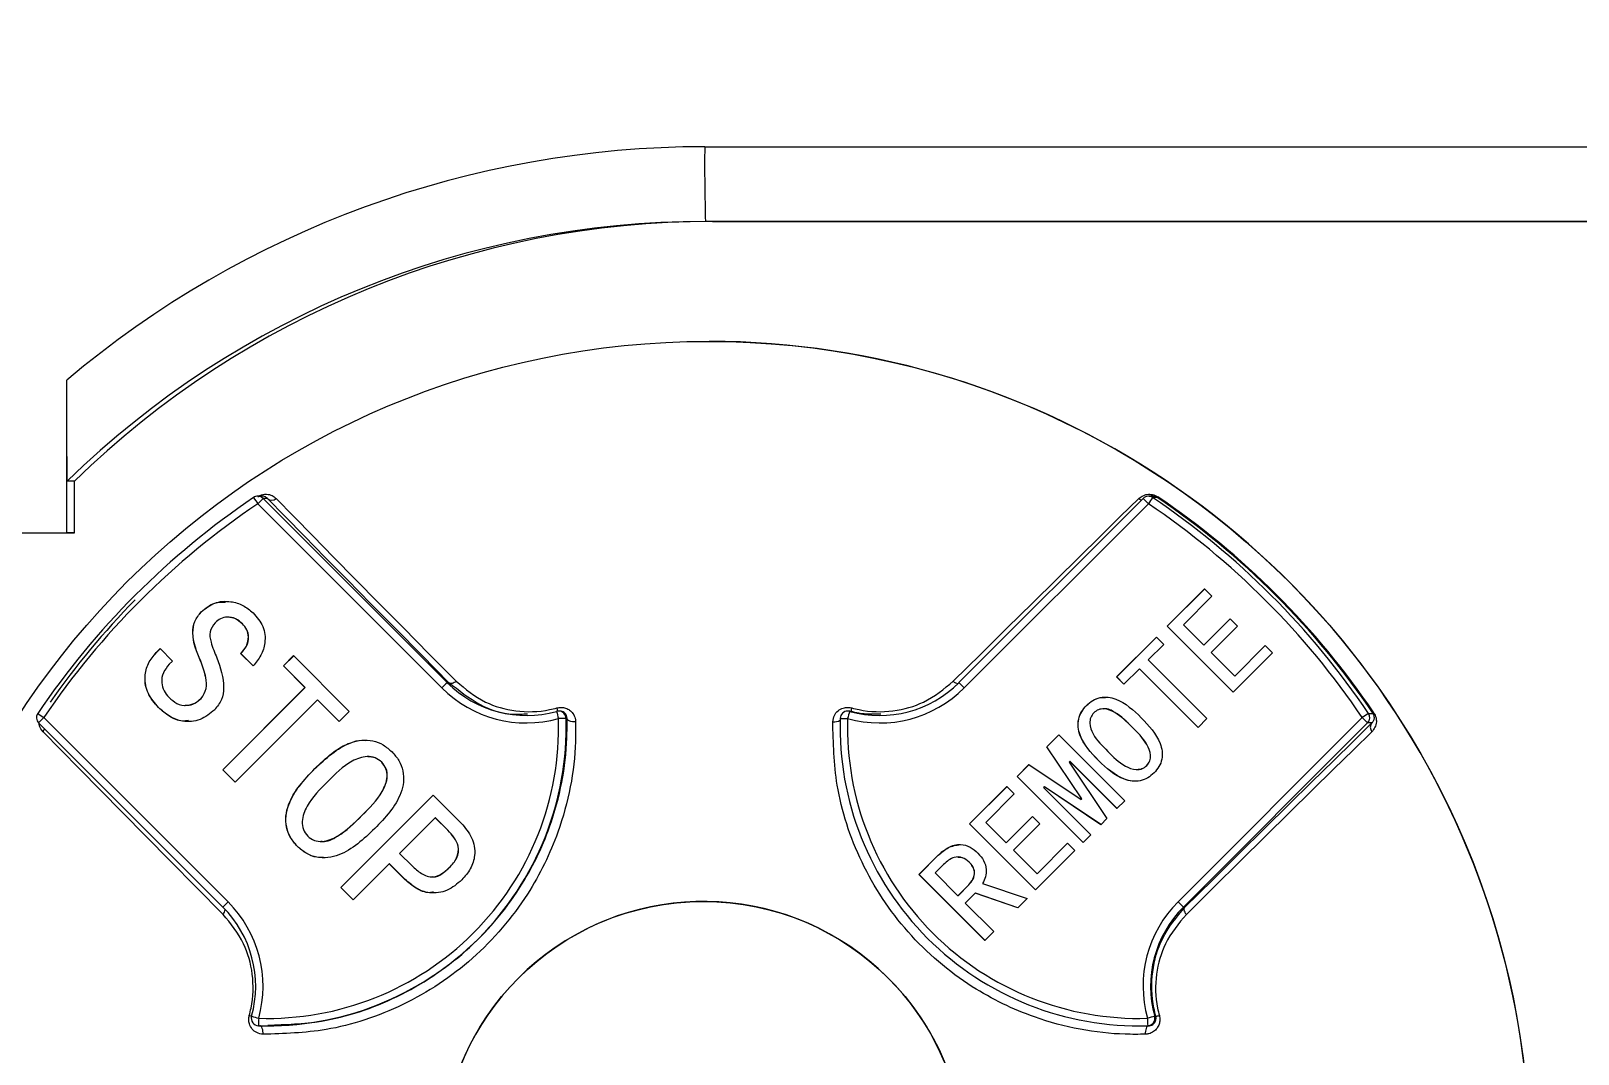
# Model space of a CAD drawing. Header units: millimetres. Extents: x 2312 to 3992, y 755 to 1943.
# Drawn here: x 2896.94 to 2934.22, y 1640.36 to 1665.02 of the extents above; entities that cross this region are included whole.
import ezdxf

# ---------------------------------------------------------------- set-up
doc = ezdxf.new("R2010")
doc.units = ezdxf.units.MM

msp = doc.modelspace()

# ---------------------------------------------------------------- linework, layer by layer
at = {"color": 7, "linetype": 'Continuous', "lineweight": 25}
for p, q in [((2913.174, 1662.23), (2958.794, 1662.23)), ((2958.631, 1660.43), (2913.192, 1660.43)), ((2913.362, 1660.43), (2913.192, 1660.43)), ((2913.362, 1660.43), (2963.376, 1660.43)), ((2913.291, 1657.541), (2913.286, 1657.541)), ((2897.801, 1652.927), (2897.801, 1656.604)), ((2897.989, 1654.174), (2897.819, 1654.174)), ((2897.989, 1652.926), (2897.989, 1654.174)), ((2902.515, 1653.806), (2902.406, 1653.807)), ((2902.533, 1653.754), (2906.972, 1649.315)), ((2902.638, 1653.754), (2902.533, 1653.754)), ((2919.3, 1649.315), (2923.739, 1653.754)), ((2923.975, 1653.806), (2923.866, 1653.807)), ((2924.077, 1653.776), (2923.967, 1653.776)), ((2906.843, 1649.187), (2902.404, 1653.627)), ((2923.864, 1653.627), (2919.425, 1649.187)), ((2894.291, 1652.927), (2897.801, 1652.927)), ((2896.806, 1652.926), (2897.989, 1652.926)), ((2897.989, 1652.926), (2897.801, 1652.927)), ((2924.318, 1650.673), (2925.22, 1651.576)), ((2924.32, 1650.673), (2925.222, 1651.574)), ((2925.22, 1651.576), (2925.397, 1651.399)), ((2925.397, 1651.399), (2924.709, 1650.71)), ((2901.044, 1651.02), (2901.042, 1651.02)), ((2901.686, 1650.896), (2901.683, 1650.896)), ((2902.034, 1650.733), (2902.031, 1650.733)), ((2925.202, 1650.217), (2925.834, 1650.85)), ((2925.204, 1650.217), (2925.836, 1650.849)), ((2925.834, 1650.85), (2926.011, 1650.673)), ((2923.099, 1649.454), (2924.057, 1650.413)), ((2923.102, 1649.454), (2924.059, 1650.411)), ((2924.057, 1650.413), (2924.234, 1650.236)), ((2925.909, 1649.082), (2924.318, 1650.673)), ((2924.32, 1650.673), (2924.318, 1650.673)), ((2925.91, 1649.083), (2924.32, 1650.673)), ((2924.709, 1650.71), (2925.202, 1650.217)), ((2926.011, 1650.673), (2925.378, 1650.04)), ((2899.96, 1650.043), (2900.052, 1650.134)), ((2899.963, 1650.043), (2899.96, 1650.043)), ((2899.963, 1650.043), (2900.053, 1650.133)), ((2900.052, 1650.134), (2900.351, 1649.834)), ((2902.292, 1649.717), (2901.992, 1650.017)), ((2901.995, 1650.017), (2901.992, 1650.017)), ((2902.295, 1649.717), (2901.995, 1650.017)), ((2924.234, 1650.236), (2923.862, 1649.864)), ((2925.204, 1650.217), (2925.202, 1650.217)), ((2925.378, 1650.04), (2925.946, 1649.473)), ((2926.858, 1650.031), (2925.909, 1649.082)), ((2925.946, 1649.473), (2926.681, 1650.208)), ((2925.949, 1649.473), (2926.682, 1650.207)), ((2926.681, 1650.208), (2926.858, 1650.031)), ((2900.351, 1649.834), (2900.273, 1649.756)), ((2901.031, 1649.834), (2901.028, 1649.834)), ((2903.021, 1649.717), (2903.269, 1649.965)), ((2903.542, 1649.196), (2903.021, 1649.717)), ((2903.024, 1649.717), (2903.021, 1649.717)), ((2903.024, 1649.717), (2903.27, 1649.963)), ((2903.545, 1649.196), (2903.024, 1649.717)), ((2903.269, 1649.965), (2904.61, 1648.623)), ((2923.648, 1649.65), (2923.276, 1649.277)), ((2925.062, 1648.235), (2923.648, 1649.65)), ((2923.651, 1649.65), (2923.648, 1649.65)), ((2925.063, 1648.237), (2923.651, 1649.65)), ((2923.862, 1649.864), (2925.276, 1648.449)), ((2907.01, 1649.314), (2906.972, 1649.315)), ((2923.276, 1649.277), (2923.099, 1649.454)), ((2923.102, 1649.454), (2923.099, 1649.454)), ((2923.277, 1649.279), (2923.102, 1649.454)), ((2925.949, 1649.473), (2925.946, 1649.473)), ((2901.044, 1648.936), (2901.042, 1648.936)), ((2901.563, 1647.216), (2903.542, 1649.196)), ((2901.565, 1647.216), (2903.545, 1649.196)), ((2903.842, 1648.897), (2901.862, 1646.917)), ((2903.545, 1649.196), (2903.542, 1649.196)), ((2904.363, 1648.376), (2903.842, 1648.897)), ((2903.845, 1648.897), (2903.842, 1648.897)), ((2904.364, 1648.377), (2903.845, 1648.897)), ((2900.015, 1648.714), (2900.013, 1648.714)), ((2900.648, 1648.765), (2900.652, 1648.765)), ((2904.61, 1648.623), (2904.363, 1648.376)), ((2909.68, 1648.629), (2909.653, 1648.629)), ((2916.647, 1648.629), (2916.62, 1648.629)), ((2916.695, 1648.622), (2916.668, 1648.622)), ((2922.376, 1648.766), (2922.373, 1648.766)), ((2922.786, 1648.682), (2922.783, 1648.682)), ((2929.17, 1648.573), (2929.279, 1648.572)), ((2901.563, 1643.905), (2897.124, 1648.344)), ((2897.25, 1648.472), (2901.689, 1644.032)), ((2909.857, 1648.454), (2909.832, 1648.454)), ((2923.474, 1648.245), (2923.471, 1648.245)), ((2924.58, 1644.032), (2929.019, 1648.472)), ((2929.148, 1648.344), (2924.709, 1643.905)), ((2925.276, 1648.449), (2925.062, 1648.235)), ((2929.252, 1648.344), (2929.148, 1648.344)), ((2921.415, 1647.77), (2921.703, 1648.059)), ((2922.262, 1646.514), (2921.415, 1647.77)), ((2921.418, 1647.77), (2921.415, 1647.77)), ((2921.418, 1647.77), (2921.705, 1648.057)), ((2922.264, 1646.514), (2921.418, 1647.77)), ((2921.703, 1648.059), (2923.294, 1646.468)), ((2905.059, 1647.532), (2905.055, 1647.532)), ((2905.395, 1647.399), (2905.392, 1647.399)), ((2921.973, 1647.417), (2921.955, 1647.398)), ((2921.955, 1647.398), (2922.866, 1646.04)), ((2923.108, 1646.282), (2921.973, 1647.417)), ((2921.976, 1647.417), (2921.973, 1647.417)), ((2923.11, 1646.283), (2921.976, 1647.417)), ((2922.664, 1647.435), (2922.662, 1647.435)), ((2901.862, 1646.917), (2901.563, 1647.216)), ((2901.565, 1647.216), (2901.563, 1647.216)), ((2901.863, 1646.918), (2901.565, 1647.216)), ((2903.779, 1647.242), (2903.777, 1647.242)), ((2920.699, 1647.054), (2920.987, 1647.342)), ((2922.29, 1645.463), (2920.699, 1647.054)), ((2920.701, 1647.054), (2920.699, 1647.054)), ((2920.701, 1647.054), (2920.989, 1647.341)), ((2922.291, 1645.464), (2920.701, 1647.054)), ((2920.987, 1647.342), (2922.243, 1646.496)), ((2923.584, 1647.222), (2923.588, 1647.222)), ((2923.827, 1647.314), (2923.825, 1647.314)), ((2919.554, 1645.909), (2920.457, 1646.812)), ((2919.557, 1645.909), (2920.458, 1646.811)), ((2920.634, 1646.635), (2919.945, 1645.947)), ((2920.457, 1646.812), (2920.634, 1646.635)), ((2921.359, 1646.803), (2921.341, 1646.784)), ((2921.341, 1646.784), (2922.476, 1645.649)), ((2922.718, 1645.891), (2921.359, 1646.803)), ((2921.362, 1646.803), (2921.359, 1646.803)), ((2922.719, 1645.892), (2921.362, 1646.803)), ((2904.402, 1644.377), (2906.629, 1646.604)), ((2904.405, 1644.377), (2906.631, 1646.603)), ((2906.629, 1646.604), (2907.307, 1645.927)), ((2922.243, 1646.496), (2922.262, 1646.514)), ((2922.246, 1646.496), (2922.243, 1646.496)), ((2922.246, 1646.496), (2922.264, 1646.514)), ((2922.264, 1646.514), (2922.262, 1646.514)), ((2923.294, 1646.468), (2923.108, 1646.282)), ((2904.913, 1646.109), (2904.91, 1646.109)), ((2906.681, 1646.057), (2905.822, 1645.197)), ((2906.981, 1645.757), (2906.681, 1646.057)), ((2906.684, 1646.057), (2906.681, 1646.057)), ((2906.984, 1645.757), (2906.684, 1646.057)), ((2921.145, 1644.318), (2919.554, 1645.909)), ((2919.557, 1645.909), (2919.554, 1645.909)), ((2921.147, 1644.32), (2919.557, 1645.909)), ((2919.945, 1645.947), (2920.438, 1645.454)), ((2920.438, 1645.454), (2921.071, 1646.086)), ((2920.441, 1645.454), (2921.072, 1646.085)), ((2921.248, 1645.909), (2920.615, 1645.277)), ((2921.071, 1646.086), (2921.248, 1645.909)), ((2922.866, 1646.04), (2922.718, 1645.891)), ((2906.984, 1645.757), (2906.981, 1645.757)), ((2922.476, 1645.649), (2922.29, 1645.463)), ((2903.363, 1645.367), (2903.36, 1645.367)), ((2903.923, 1645.488), (2903.927, 1645.488)), ((2905.822, 1645.197), (2906.121, 1644.898)), ((2918.336, 1644.691), (2918.801, 1645.156)), ((2918.338, 1644.691), (2918.803, 1645.156)), ((2918.803, 1645.156), (2918.801, 1645.156)), ((2920.441, 1645.454), (2920.438, 1645.454)), ((2920.615, 1645.277), (2921.182, 1644.709)), ((2922.094, 1645.267), (2921.145, 1644.318)), ((2921.182, 1644.709), (2921.917, 1645.444)), ((2921.185, 1644.709), (2921.919, 1645.443)), ((2921.917, 1645.444), (2922.094, 1645.267)), ((2905.574, 1644.95), (2904.702, 1644.077)), ((2905.952, 1644.572), (2905.574, 1644.95)), ((2905.577, 1644.95), (2905.574, 1644.95)), ((2905.955, 1644.572), (2905.577, 1644.95)), ((2907.023, 1644.859), (2907.02, 1644.859)), ((2918.931, 1644.933), (2918.726, 1644.728)), ((2919.274, 1645.114), (2919.27, 1645.114)), ((2919.548, 1644.988), (2919.545, 1644.988)), ((2905.955, 1644.572), (2905.952, 1644.572)), ((2906.604, 1644.635), (2906.607, 1644.635)), ((2919.926, 1643.1), (2918.336, 1644.691)), ((2918.338, 1644.691), (2918.336, 1644.691)), ((2919.928, 1643.101), (2918.338, 1644.691)), ((2918.726, 1644.728), (2919.275, 1644.179)), ((2919.275, 1644.179), (2919.536, 1644.439)), ((2919.278, 1644.179), (2919.538, 1644.439)), ((2919.538, 1644.439), (2919.536, 1644.439)), ((2919.871, 1644.477), (2920.941, 1644.114)), ((2921.185, 1644.709), (2921.182, 1644.709)), ((2904.702, 1644.077), (2904.402, 1644.377)), ((2904.405, 1644.377), (2904.402, 1644.377)), ((2904.703, 1644.078), (2904.405, 1644.377)), ((2913.151, 1644.041), (2913.151, 1644.041)), ((2919.278, 1644.179), (2919.275, 1644.179)), ((2919.694, 1644.244), (2919.452, 1644.002)), ((2920.717, 1643.89), (2919.694, 1644.244)), ((2919.697, 1644.244), (2919.694, 1644.244)), ((2920.718, 1643.891), (2919.697, 1644.244)), ((2920.941, 1644.114), (2920.717, 1643.89)), ((2919.452, 1644.002), (2920.14, 1643.314)), ((2924.746, 1643.905), (2924.709, 1643.905)), ((2920.14, 1643.314), (2919.926, 1643.1)), ((2902.624, 1641.042), (2902.648, 1641.042)), ((2923.624, 1641.042), (2923.648, 1641.042)), ((2923.648, 1641.046), (2923.873, 1641.045)), ((2923.873, 1641.045), (2923.848, 1641.045)), ((2924.016, 1641.273), (2924.043, 1641.273))]:
    msp.add_line(p, q, dxfattribs=at)
at = {"color": 7, "linetype": 'Continuous', "lineweight": 25, "flags": 128}
for points in [[(2907.01, 1649.314), (2906.355, 1649.976), (2905.729, 1650.61), (2905.131, 1651.215), (2904.564, 1651.79), (2904.03, 1652.333), (2903.53, 1652.842), (2903.066, 1653.316), (2902.638, 1653.754)], [(2902.851, 1653.75), (2903.275, 1653.316), (2903.736, 1652.846), (2904.232, 1652.341), (2904.762, 1651.803), (2905.324, 1651.232), (2905.917, 1650.632), (2906.538, 1650.003), (2907.187, 1649.347)], [(2919.162, 1649.347), (2919.825, 1650.003), (2920.461, 1650.632), (2921.069, 1651.232), (2921.648, 1651.803), (2922.195, 1652.341), (2922.709, 1652.846), (2923.188, 1653.316), (2923.632, 1653.75)], [(2907.187, 1649.347), (2907.163, 1649.329), (2907.137, 1649.315), (2907.112, 1649.304), (2907.087, 1649.297), (2907.064, 1649.295), (2907.043, 1649.297), (2907.024, 1649.304), (2907.01, 1649.314)], [(2916.668, 1648.622), (2916.627, 1648.629), (2916.62, 1648.629)], [(2901.569, 1643.729), (2900.92, 1644.385), (2900.299, 1645.014), (2899.706, 1645.614), (2899.144, 1646.185), (2898.614, 1646.723), (2898.118, 1647.228), (2897.657, 1647.698), (2897.233, 1648.132)], [(2910.064, 1648.373), (2910.025, 1648.371), (2909.988, 1648.374), (2909.952, 1648.38), (2909.921, 1648.39), (2909.894, 1648.403), (2909.874, 1648.418), (2909.862, 1648.436), (2909.857, 1648.454)], [(2924.746, 1643.905), (2925.414, 1644.566), (2926.056, 1645.2), (2926.669, 1645.806), (2927.252, 1646.381), (2927.803, 1646.924), (2928.322, 1647.433), (2928.805, 1647.907), (2929.252, 1648.344)], [(2929.25, 1648.132), (2928.806, 1647.698), (2928.327, 1647.228), (2927.813, 1646.723), (2927.266, 1646.185), (2926.687, 1645.614), (2926.079, 1645.014), (2925.443, 1644.385), (2924.78, 1643.729)], [(2924.78, 1643.729), (2924.762, 1643.754), (2924.747, 1643.779), (2924.736, 1643.804), (2924.73, 1643.829), (2924.727, 1643.852), (2924.729, 1643.873), (2924.736, 1643.891), (2924.746, 1643.905)], [(2902.531, 1640.84), (2902.532, 1640.878), (2902.53, 1640.915), (2902.523, 1640.95), (2902.513, 1640.982), (2902.5, 1641.008), (2902.484, 1641.028), (2902.467, 1641.04), (2902.455, 1641.044)], [(2923.873, 1641.045), (2923.855, 1641.04), (2923.837, 1641.028), (2923.822, 1641.008), (2923.809, 1640.982), (2923.8, 1640.95), (2923.794, 1640.915), (2923.791, 1640.878), (2923.793, 1640.84)]]:
    msp.add_lwpolyline(points, dxfattribs=at)
at = {"color": 7, "linetype": 'Continuous', "lineweight": 25}
for centre, radius in [((2913.254, 1637.74), 19.8), ((2913.141, 1637.741), 6.3)]:
    msp.add_circle(centre, radius, dxfattribs=at)
for centre, radius, start, end in [((2884.857, 1671.042), 84.364, 293.33387, 288.10146), ((2883.699, 1671.044), 82.329, 297.88303, 286.45354), ((2883.505, 1671.044), 81.303, 353.64683, 186.35318), ((2883.496, 1671.044), 80.884, 353.64681, 186.3532), ((2883.457, 1671.044), 76.784, 353.328, 186.67202), ((2883.453, 1671.044), 75.854, 353.328, 186.67202), ((2913.174, 1638.415), 23.816, 90.0002, 130.2034), ((2958.48, 1661.781), 45.308, 179.431, 181.7075), ((2884.855, 1671.037), 88.439, 276.305, 353.69783), ((2913.192, 1638.415), 22.016, 90.0002, 134.2886), ((2913.362, 1638.414), 22.016, 90.0002, 134.2886), ((2883.643, 1671.039), 77.776, 298.82531, 350.7972), ((2883.639, 1671.039), 76.846, 298.81524, 350.58227), ((2883.69, 1671.038), 82.295, 297.93549, 351.20907), ((2883.681, 1671.038), 81.876, 298.36995, 351.20907), ((2913.258, 1637.741), 19.8, 315.0006, 89.9063), ((2884.962, 1671.036), 89.012, 279.79419, 349.96366), ((2913.137, 1637.742), 19.35, 124.0404, 145.9624), ((2902.406, 1653.627), 0.18, 89.9089, 124.0403), ((2906.821, 1656.664), 5.361, 212.6072, 214.5204), ((2907.076, 1649.018), 6.562, 133.8096, 135.3924), ((2902.406, 1653.627), 0.18, 44.9982, 89.9087), ((2902.746, 1653.878), 0.165, 228.7806, 309.3851), ((2923.748, 1653.907), 0.195, 233.6505, 256.5504), ((2923.866, 1653.627), 0.18, 89.9089, 135.0014), ((2928.252, 1658.078), 6.251, 223.7746, 225.413), ((2928.507, 1650.544), 5.573, 144.5622, 146.4232), ((2923.866, 1653.627), 0.18, 55.9595, 89.9088), ((2913.135, 1637.742), 19.35, 34.0376, 55.9596), ((2923.859, 1653.947), 0.277, 321.8329, 326.4576), ((2913.245, 1637.742), 19.35, 34.0376, 55.9596), ((2913.246, 1637.742), 19.371, 34.0376, 55.9596), ((2913.135, 1637.742), 19.17, 124.0404, 145.9624), ((2913.133, 1637.742), 19.17, 34.0376, 55.9596), ((2913.247, 1637.742), 19.35, 135.4847, 144.9871), ((2911.515, 1644.579), 6.562, 133.8096, 135.3924), ((2908.881, 1651.223), 2.7, 224.9981, 285.5315), ((2917.39, 1651.223), 2.7, 254.4685, 315.0019), ((2919.303, 1649.507), 0.213, 228.6129, 263.8066), ((2923.813, 1653.639), 6.251, 223.7746, 225.413), ((2908.88, 1651.223), 2.88, 224.9981, 285.5315), ((2917.389, 1651.223), 2.88, 254.4685, 315.0019), ((2897.251, 1648.472), 0.18, 145.9624, 224.998), ((2901.615, 1655.015), 7.866, 234.989, 236.2893), ((2909.652, 1648.449), 0.18, 89.9089, 105.5317), ((2914.126, 1649.739), 4.658, 193.8763, 196.0847), ((2908.868, 1648.496), 0.774, 9.7741, 15.7338), ((2909.652, 1648.449), 0.18, 1.6889, 89.9078), ((2916.619, 1648.449), 0.18, 135.0014, 178.3095), ((2916.619, 1648.449), 0.18, 89.9089, 135.0014), ((2921.202, 1647.221), 4.746, 162.833, 165.012), ((2917.673, 1648.425), 0.998, 163.6408, 168.6032), ((2933.712, 1641.604), 8.319, 123.0985, 124.3485), ((2929.02, 1648.472), 0.18, 315.002, 34.0376), ((2929.059, 1648.935), 0.424, 301.2977, 304.3495), ((2901.624, 1644.034), 6.231, 134.5857, 136.2292), ((2897.077, 1648.247), 0.194, 323.7367, 346.861), ((2902.636, 1648.242), 7.2, 268.3108, 1.692), ((2902.634, 1648.242), 7.02, 268.3108, 1.692), ((2914.151, 1497.488), 151.028, 91.63868, 91.70765), ((2916.3, 1648.628), 0.258, 261.2117, 302.4986), ((2923.636, 1648.242), 7.2, 178.308, 271.6892), ((2921.185, 1804.735), 156.353, 268.26062, 268.32592), ((2923.634, 1648.242), 7.02, 178.308, 271.6892), ((2933.705, 1653.095), 6.583, 224.6089, 226.1865), ((2929.376, 1648.237), 0.164, 139.0058, 219.6369), ((2906.063, 1639.594), 6.231, 134.5857, 136.2292), ((2899.652, 1641.996), 2.88, 344.4695, 44.9981), ((2913.141, 1637.741), 6.3, 331.603, 298.3998), ((2926.616, 1641.996), 2.88, 135.0019, 195.5304), ((2929.266, 1648.656), 6.583, 224.6089, 226.1865), ((2899.654, 1641.996), 2.7, 344.4695, 44.9981), ((2901.41, 1643.868), 0.211, 318.8025, 353.9423), ((2926.618, 1641.996), 2.7, 135.0019, 195.5304), ((2902.856, 1643.765), 2.559, 255.1468, 256.4559), ((2902.429, 1641.225), 0.18, 164.4698, 268.3093), ((2906.779, 1657.053), 16.415, 254.0042, 254.6264), ((2906.951, 1641.046), 4.528, 177.74, 180.0174), ((2928.548, 1624.458), 17.415, 105.0809, 105.6788), ((2928.378, 1641.314), 4.538, 181.1225, 183.3962), ((2923.843, 1641.225), 0.18, 271.6926, 15.5317), ((2923.956, 1641.863), 0.597, 278.4638, 286.8752)]:
    msp.add_arc(centre, radius, start, end, dxfattribs=at)
for points, knots in [([(2897.819, 1654.174), (2897.819, 1654.176), (2897.818, 1654.178), (2897.815, 1654.217), (2897.812, 1654.364), (2897.807, 1654.776), (2897.803, 1655.452), (2897.801, 1656.123), (2897.801, 1656.531), (2897.801, 1656.604)], [0, 0, 0, 0, 0.044434, 0.071322, 0.231174, 0.389888, 0.630874, 0.934098, 1, 1, 1, 1]), ([(2902.404, 1653.794), (2902.422, 1653.804), (2902.462, 1653.829), (2902.537, 1653.852), (2902.643, 1653.86), (2902.758, 1653.829), (2902.819, 1653.777), (2902.851, 1653.75)], [0, 0, 0, 0, 0.08537, 0.190799, 0.356423, 0.666471, 1, 1, 1, 1]), ([(2902.638, 1653.754), (2902.622, 1653.766), (2902.591, 1653.791), (2902.551, 1653.81), (2902.517, 1653.806), (2902.515, 1653.806)], [0, 0, 0, 0, 0.516233, 0.973644, 1, 1, 1, 1]), ([(2923.632, 1653.75), (2923.683, 1653.789), (2923.76, 1653.847), (2923.902, 1653.86), (2923.994, 1653.841), (2924.05, 1653.819), (2924.081, 1653.799), (2924.09, 1653.794)], [0, 0, 0, 0, 0.4935098, 0.7465115, 0.851032, 0.9564885, 1, 1, 1, 1]), ([(2924.077, 1653.776), (2924.072, 1653.778), (2924.062, 1653.785), (2924.045, 1653.793), (2924.022, 1653.801), (2923.996, 1653.807), (2923.982, 1653.805), (2923.975, 1653.804)], [0, 0, 0, 0, 0.097596, 0.218399, 0.368609, 0.691348, 1, 1, 1, 1]), ([(2901.042, 1651.02), (2901.144, 1651.103), (2901.35, 1651.269), (2901.73, 1651.289), (2902.056, 1651.194), (2902.213, 1651.061), (2902.292, 1650.994)], [0, 0, 0, 0, 0.279601, 0.558878, 0.779376, 1, 1, 1, 1]), ([(2901.044, 1651.02), (2901.147, 1651.108), (2901.318, 1651.255), (2901.54, 1651.255), (2901.629, 1651.255)], [0, 0, 0, 0, 0.5983623, 1, 1, 1, 1]), ([(2901.028, 1649.834), (2900.935, 1650.056), (2900.805, 1650.365), (2900.865, 1650.8), (2900.983, 1650.947), (2901.042, 1651.02)], [0, 0, 0, 0, 0.560027, 0.780079, 1, 1, 1, 1]), ([(2901.031, 1649.834), (2900.938, 1650.056), (2900.808, 1650.365), (2900.867, 1650.8), (2900.985, 1650.947), (2901.044, 1651.02)], [0, 0, 0, 0, 0.560027, 0.780079, 1, 1, 1, 1]), ([(2901.38, 1650.759), (2901.328, 1650.689), (2901.222, 1650.548), (2901.282, 1650.231), (2901.367, 1650.034), (2901.419, 1649.913)], [0, 0, 0, 0, 0.278312, 0.557355, 1, 1, 1, 1]), ([(2902.031, 1650.733), (2901.979, 1650.779), (2901.875, 1650.869), (2901.68, 1650.91), (2901.503, 1650.866), (2901.421, 1650.795), (2901.38, 1650.759)], [0, 0, 0, 0, 0.280393, 0.559545, 0.779457, 1, 1, 1, 1]), ([(2902.034, 1650.733), (2901.982, 1650.78), (2901.882, 1650.871), (2901.749, 1650.885), (2901.685, 1650.892)], [0, 0, 0, 0, 0.523142, 1, 1, 1, 1]), ([(2901.992, 1650.017), (2902.044, 1650.073), (2902.149, 1650.185), (2902.193, 1650.401), (2902.15, 1650.597), (2902.071, 1650.688), (2902.031, 1650.733)], [0, 0, 0, 0, 0.279799, 0.5597317, 0.7795238, 1, 1, 1, 1]), ([(2901.995, 1650.017), (2902.047, 1650.073), (2902.151, 1650.185), (2902.196, 1650.401), (2902.152, 1650.597), (2902.074, 1650.688), (2902.034, 1650.733)], [0, 0, 0, 0, 0.279799, 0.559732, 0.779524, 1, 1, 1, 1]), ([(2902.292, 1650.994), (2902.383, 1650.892), (2902.564, 1650.689), (2902.601, 1650.296), (2902.494, 1649.963), (2902.359, 1649.799), (2902.292, 1649.717)], [0, 0, 0, 0, 0.280576, 0.558458, 0.779312, 1, 1, 1, 1]), ([(2900.013, 1648.714), (2899.92, 1648.821), (2899.735, 1649.033), (2899.66, 1649.431), (2899.747, 1649.789), (2899.889, 1649.958), (2899.96, 1650.043)], [0, 0, 0, 0, 0.280466, 0.559432, 0.779595, 1, 1, 1, 1]), ([(2900.015, 1648.714), (2899.923, 1648.821), (2899.738, 1649.033), (2899.663, 1649.431), (2899.749, 1649.789), (2899.892, 1649.958), (2899.963, 1650.043)], [0, 0, 0, 0, 0.2804662, 0.5594321, 0.7795955, 1, 1, 1, 1]), ([(2900.273, 1649.756), (2900.218, 1649.692), (2900.108, 1649.565), (2900.077, 1649.325), (2900.133, 1649.114), (2900.218, 1649.012), (2900.26, 1648.962)], [0, 0, 0, 0, 0.280123, 0.558679, 0.779337, 1, 1, 1, 1]), ([(2901.042, 1648.936), (2901.09, 1649.011), (2901.186, 1649.164), (2901.153, 1649.492), (2901.076, 1649.704), (2901.028, 1649.834)], [0, 0, 0, 0, 0.277254, 0.55795, 1, 1, 1, 1]), ([(2901.044, 1648.936), (2901.092, 1649.011), (2901.189, 1649.164), (2901.156, 1649.492), (2901.078, 1649.704), (2901.031, 1649.834)], [0, 0, 0, 0, 0.277254, 0.55795, 1, 1, 1, 1]), ([(2901.419, 1649.913), (2901.502, 1649.676), (2901.618, 1649.346), (2901.551, 1648.894), (2901.428, 1648.739), (2901.367, 1648.662)], [0, 0, 0, 0, 0.559726, 0.780043, 1, 1, 1, 1]), ([(2908.904, 1648.558), (2908.789, 1648.55), (2908.382, 1648.521), (2907.681, 1648.769), (2907.248, 1649.121), (2907.01, 1649.314)], [0, 0, 0, 0, 0.151016, 0.532358, 1, 1, 1, 1]), ([(2907.187, 1649.347), (2907.407, 1649.163), (2907.804, 1648.831), (2908.61, 1648.597), (2909.227, 1648.608), (2909.554, 1648.691), (2909.614, 1648.706)], [0, 0, 0, 0, 0.356926, 0.645588, 0.935957, 1, 1, 1, 1]), ([(2916.715, 1648.706), (2916.775, 1648.691), (2917.102, 1648.608), (2917.722, 1648.597), (2918.535, 1648.831), (2918.939, 1649.163), (2919.162, 1649.347)], [0, 0, 0, 0, 0.064043, 0.354412, 0.643074, 1, 1, 1, 1]), ([(2900.26, 1648.962), (2900.322, 1648.906), (2900.445, 1648.794), (2900.683, 1648.749), (2900.892, 1648.81), (2900.992, 1648.894), (2901.042, 1648.936)], [0, 0, 0, 0, 0.280691, 0.558757, 0.779281, 1, 1, 1, 1]), ([(2900.653, 1648.777), (2900.669, 1648.773), (2900.748, 1648.755), (2900.895, 1648.815), (2900.994, 1648.895), (2901.044, 1648.936)], [0, 0, 0, 0, 0.11035, 0.554979, 1, 1, 1, 1]), ([(2922.373, 1648.766), (2922.421, 1648.808), (2922.518, 1648.893), (2922.7, 1648.963), (2922.894, 1648.972), (2923.269, 1648.874), (2923.505, 1648.649), (2923.694, 1648.468)], [0, 0, 0, 0, 0.125297, 0.250413, 0.375603, 0.500878, 1, 1, 1, 1]), ([(2922.376, 1648.766), (2922.424, 1648.808), (2922.52, 1648.892), (2922.682, 1648.96), (2922.789, 1648.959), (2922.831, 1648.959)], [0, 0, 0, 0, 0.375729, 0.750914, 1, 1, 1, 1]), ([(2901.367, 1648.662), (2901.256, 1648.57), (2901.033, 1648.385), (2900.613, 1648.354), (2900.265, 1648.488), (2900.097, 1648.639), (2900.013, 1648.714)], [0, 0, 0, 0, 0.2798432, 0.5586107, 0.7789801, 1, 1, 1, 1]), ([(2900.734, 1648.4), (2900.687, 1648.393), (2900.528, 1648.369), (2900.267, 1648.495), (2900.099, 1648.641), (2900.015, 1648.714)], [0, 0, 0, 0, 0.173827, 0.586305, 1, 1, 1, 1]), ([(2909.614, 1648.706), (2909.65, 1648.713), (2909.721, 1648.726), (2909.828, 1648.704), (2909.926, 1648.653), (2910.007, 1648.569), (2910.055, 1648.47), (2910.061, 1648.4), (2910.064, 1648.373)], [0, 0, 0, 0, 0.1540842, 0.3077863, 0.4712038, 0.6571656, 0.8674974, 1, 1, 1, 1]), ([(2909.857, 1648.454), (2909.856, 1648.468), (2909.852, 1648.503), (2909.829, 1648.552), (2909.79, 1648.594), (2909.741, 1648.62), (2909.702, 1648.629), (2909.682, 1648.629), (2909.68, 1648.629)], [0, 0, 0, 0, 0.162765, 0.421999, 0.643912, 0.826679, 0.984291, 1, 1, 1, 1]), ([(2916.26, 1648.373), (2916.269, 1648.425), (2916.285, 1648.524), (2916.38, 1648.64), (2916.496, 1648.705), (2916.615, 1648.726), (2916.684, 1648.712), (2916.715, 1648.706)], [0, 0, 0, 0, 0.257956, 0.484914, 0.703585, 0.864278, 1, 1, 1, 1]), ([(2916.695, 1648.622), (2916.678, 1648.627), (2916.661, 1648.631), (2916.647, 1648.629), (2916.647, 1648.629)], [0, 0, 0, 0, 0.991471, 1, 1, 1, 1]), ([(2917.415, 1648.558), (2917.239, 1648.551), (2916.996, 1648.542), (2916.759, 1648.605), (2916.695, 1648.622)], [0, 0, 0, 0, 0.730568, 1, 1, 1, 1]), ([(2922.662, 1647.435), (2922.481, 1647.626), (2922.254, 1647.865), (2922.163, 1648.243), (2922.175, 1648.437), (2922.246, 1648.621), (2922.331, 1648.717), (2922.373, 1648.766)], [0, 0, 0, 0, 0.498982, 0.624271, 0.749515, 0.874666, 1, 1, 1, 1]), ([(2922.664, 1647.435), (2922.483, 1647.626), (2922.257, 1647.865), (2922.166, 1648.243), (2922.178, 1648.437), (2922.248, 1648.621), (2922.333, 1648.717), (2922.376, 1648.766)], [0, 0, 0, 0, 0.4989816, 0.6242715, 0.7495146, 0.8746656, 1, 1, 1, 1]), ([(2922.55, 1648.589), (2922.522, 1648.552), (2922.465, 1648.479), (2922.441, 1648.292), (2922.557, 1647.982), (2922.754, 1647.788), (2922.885, 1647.659)], [0, 0, 0, 0, 0.12479, 0.249939, 0.498148, 1, 1, 1, 1]), ([(2923.471, 1648.245), (2923.342, 1648.375), (2923.15, 1648.569), (2922.846, 1648.694), (2922.659, 1648.674), (2922.586, 1648.617), (2922.55, 1648.589)], [0, 0, 0, 0, 0.501886, 0.750204, 0.875265, 1, 1, 1, 1]), ([(2923.474, 1648.245), (2923.346, 1648.369), (2923.154, 1648.555), (2922.885, 1648.695), (2922.791, 1648.68), (2922.786, 1648.679)], [0, 0, 0, 0, 0.656622, 0.981499, 1, 1, 1, 1]), ([(2929.298, 1648.585), (2929.309, 1648.567), (2929.333, 1648.526), (2929.356, 1648.451), (2929.363, 1648.344), (2929.33, 1648.227), (2929.277, 1648.165), (2929.25, 1648.132)], [0, 0, 0, 0, 0.0853698, 0.1907986, 0.3564235, 0.6664713, 1, 1, 1, 1]), ([(2929.252, 1648.344), (2929.267, 1648.361), (2929.293, 1648.391), (2929.311, 1648.448), (2929.309, 1648.501), (2929.299, 1648.536), (2929.289, 1648.557), (2929.283, 1648.567), (2929.279, 1648.572)], [0, 0, 0, 0, 0.37338, 0.704216, 0.860987, 0.943894, 0.966918, 1, 1, 1, 1]), ([(2897.233, 1648.132), (2897.19, 1648.178), (2897.143, 1648.228), (2897.14, 1648.32), (2897.14, 1648.329)], [0, 0, 0, 0, 0.903989, 1, 1, 1, 1]), ([(2910.064, 1648.373), (2910.064, 1648.212), (2910.067, 1647.349), (2909.794, 1645.907), (2908.914, 1644.093), (2907.639, 1642.597), (2905.923, 1641.47), (2904.145, 1640.887), (2903.035, 1640.854), (2902.531, 1640.84)], [0, 0, 0, 0, 0.0439371, 0.236293, 0.3728219, 0.5357282, 0.69861, 0.8632007, 1, 1, 1, 1]), ([(2902.646, 1641.06), (2903.076, 1641.074), (2904.101, 1641.107), (2905.782, 1641.666), (2907.472, 1642.772), (2908.727, 1644.245), (2909.592, 1646.031), (2909.86, 1647.449), (2909.857, 1648.296), (2909.857, 1648.454)], [0, 0, 0, 0, 0.121155, 0.288827, 0.454425, 0.619978, 0.758896, 0.955098, 1, 1, 1, 1]), ([(2923.793, 1640.84), (2923.631, 1640.838), (2922.764, 1640.83), (2921.315, 1641.098), (2919.496, 1641.973), (2917.999, 1643.246), (2916.876, 1644.966), (2916.299, 1646.75), (2916.272, 1647.866), (2916.26, 1648.373)], [0, 0, 0, 0, 0.043937, 0.236293, 0.372822, 0.535728, 0.69861, 0.863201, 1, 1, 1, 1]), ([(2923.825, 1647.314), (2923.853, 1647.351), (2923.909, 1647.425), (2923.926, 1647.615), (2923.798, 1647.919), (2923.602, 1648.114), (2923.471, 1648.245)], [0, 0, 0, 0, 0.124691, 0.249737, 0.498265, 1, 1, 1, 1]), ([(2923.827, 1647.314), (2923.856, 1647.351), (2923.912, 1647.425), (2923.928, 1647.615), (2923.801, 1647.919), (2923.605, 1648.114), (2923.474, 1648.245)], [0, 0, 0, 0, 0.124691, 0.249737, 0.498265, 1, 1, 1, 1]), ([(2923.694, 1648.468), (2923.876, 1648.278), (2924.103, 1648.039), (2924.203, 1647.663), (2924.198, 1647.468), (2924.129, 1647.283), (2924.044, 1647.186), (2924.001, 1647.138)], [0, 0, 0, 0, 0.499133, 0.624424, 0.749622, 0.874708, 1, 1, 1, 1]), ([(2903.777, 1647.242), (2904.044, 1647.496), (2904.378, 1647.813), (2904.908, 1647.94), (2905.18, 1647.924), (2905.436, 1647.825), (2905.572, 1647.706), (2905.639, 1647.646)], [0, 0, 0, 0, 0.498982, 0.624271, 0.749515, 0.874666, 1, 1, 1, 1]), ([(2903.779, 1647.242), (2904.046, 1647.489), (2904.38, 1647.797), (2904.848, 1647.935), (2904.964, 1647.924), (2904.99, 1647.922)], [0, 0, 0, 0, 0.75478, 0.944299, 1, 1, 1, 1]), ([(2905.392, 1647.399), (2905.341, 1647.438), (2905.238, 1647.517), (2904.976, 1647.551), (2904.543, 1647.389), (2904.271, 1647.114), (2904.089, 1646.93)], [0, 0, 0, 0, 0.12479, 0.249939, 0.498148, 1, 1, 1, 1]), ([(2904.91, 1646.109), (2905.092, 1646.29), (2905.364, 1646.559), (2905.539, 1646.984), (2905.51, 1647.246), (2905.431, 1647.348), (2905.392, 1647.399)], [0, 0, 0, 0, 0.501886, 0.750204, 0.875265, 1, 1, 1, 1]), ([(2904.913, 1646.109), (2905.095, 1646.29), (2905.367, 1646.559), (2905.542, 1646.984), (2905.513, 1647.246), (2905.434, 1647.348), (2905.395, 1647.399)], [0, 0, 0, 0, 0.501886, 0.750204, 0.875265, 1, 1, 1, 1]), ([(2905.395, 1647.399), (2905.343, 1647.439), (2905.245, 1647.518), (2905.119, 1647.526), (2905.058, 1647.53)], [0, 0, 0, 0, 0.517206, 1, 1, 1, 1]), ([(2905.639, 1647.646), (2905.699, 1647.579), (2905.818, 1647.444), (2905.915, 1647.188), (2905.927, 1646.917), (2905.791, 1646.392), (2905.475, 1646.061), (2905.223, 1645.796)], [0, 0, 0, 0, 0.125297, 0.250413, 0.375603, 0.500878, 1, 1, 1, 1]), ([(2924.001, 1647.138), (2923.953, 1647.095), (2923.855, 1647.009), (2923.67, 1646.94), (2923.474, 1646.932), (2923.094, 1647.026), (2922.854, 1647.253), (2922.662, 1647.435)], [0, 0, 0, 0, 0.125329, 0.250449, 0.375699, 0.501004, 1, 1, 1, 1]), ([(2923.542, 1646.944), (2923.521, 1646.943), (2923.435, 1646.936), (2923.097, 1647.036), (2922.856, 1647.258), (2922.664, 1647.435)], [0, 0, 0, 0, 0.062665, 0.2508, 1, 1, 1, 1]), ([(2922.885, 1647.659), (2923.016, 1647.526), (2923.213, 1647.328), (2923.523, 1647.21), (2923.713, 1647.229), (2923.788, 1647.286), (2923.825, 1647.314)], [0, 0, 0, 0, 0.501698, 0.750126, 0.875254, 1, 1, 1, 1]), ([(2903.36, 1645.367), (2903.3, 1645.435), (2903.18, 1645.572), (2903.084, 1645.831), (2903.071, 1646.105), (2903.205, 1646.637), (2903.523, 1646.973), (2903.777, 1647.242)], [0, 0, 0, 0, 0.125331, 0.250454, 0.375688, 0.500998, 1, 1, 1, 1]), ([(2903.363, 1645.367), (2903.303, 1645.435), (2903.183, 1645.572), (2903.087, 1645.831), (2903.074, 1646.105), (2903.207, 1646.637), (2903.525, 1646.973), (2903.779, 1647.242)], [0, 0, 0, 0, 0.125331, 0.250454, 0.375688, 0.500998, 1, 1, 1, 1]), ([(2923.587, 1647.224), (2923.63, 1647.226), (2923.719, 1647.23), (2923.79, 1647.285), (2923.827, 1647.314)], [0, 0, 0, 0, 0.475984, 1, 1, 1, 1]), ([(2904.089, 1646.93), (2903.904, 1646.746), (2903.627, 1646.471), (2903.461, 1646.036), (2903.488, 1645.77), (2903.568, 1645.666), (2903.607, 1645.614)], [0, 0, 0, 0, 0.501768, 0.750148, 0.875248, 1, 1, 1, 1]), ([(2903.607, 1645.614), (2903.659, 1645.575), (2903.762, 1645.496), (2904.028, 1645.473), (2904.454, 1645.652), (2904.727, 1645.926), (2904.91, 1646.109)], [0, 0, 0, 0, 0.124698, 0.249711, 0.498195, 1, 1, 1, 1]), ([(2903.927, 1645.493), (2903.939, 1645.492), (2904.077, 1645.472), (2904.459, 1645.67), (2904.731, 1645.933), (2904.913, 1646.109)], [0, 0, 0, 0, 0.03036, 0.35149, 1, 1, 1, 1]), ([(2907.307, 1645.927), (2907.402, 1645.816), (2907.593, 1645.597), (2907.661, 1645.179), (2907.546, 1644.816), (2907.395, 1644.645), (2907.32, 1644.559)], [0, 0, 0, 0, 0.280396, 0.559143, 0.779226, 1, 1, 1, 1]), ([(2905.223, 1645.796), (2904.956, 1645.543), (2904.622, 1645.226), (2904.096, 1645.084), (2903.823, 1645.092), (2903.564, 1645.188), (2903.428, 1645.307), (2903.36, 1645.367)], [0, 0, 0, 0, 0.499139, 0.624435, 0.749618, 0.874706, 1, 1, 1, 1]), ([(2907.02, 1644.859), (2907.088, 1644.93), (2907.223, 1645.072), (2907.268, 1645.449), (2907.09, 1645.64), (2906.981, 1645.757)], [0, 0, 0, 0, 0.282451, 0.559256, 1, 1, 1, 1]), ([(2907.023, 1644.859), (2907.091, 1644.93), (2907.226, 1645.072), (2907.27, 1645.449), (2907.093, 1645.64), (2906.984, 1645.757)], [0, 0, 0, 0, 0.282451, 0.559256, 1, 1, 1, 1]), ([(2903.988, 1645.101), (2903.934, 1645.1), (2903.79, 1645.098), (2903.566, 1645.19), (2903.431, 1645.308), (2903.363, 1645.367)], [0, 0, 0, 0, 0.230044, 0.614704, 1, 1, 1, 1]), ([(2918.801, 1645.156), (2918.878, 1645.223), (2919.032, 1645.357), (2919.318, 1645.443), (2919.58, 1645.364), (2919.699, 1645.256), (2919.759, 1645.202)], [0, 0, 0, 0, 0.280748, 0.559845, 0.779251, 1, 1, 1, 1]), ([(2918.803, 1645.156), (2918.881, 1645.226), (2919.032, 1645.364), (2919.234, 1645.397), (2919.333, 1645.413)], [0, 0, 0, 0, 0.509397, 1, 1, 1, 1]), ([(2919.759, 1645.202), (2919.809, 1645.147), (2919.91, 1645.035), (2919.965, 1644.829), (2919.949, 1644.635), (2919.897, 1644.529), (2919.871, 1644.477)], [0, 0, 0, 0, 0.28037, 0.559216, 0.779715, 1, 1, 1, 1]), ([(2906.121, 1644.898), (2906.193, 1644.832), (2906.335, 1644.701), (2906.609, 1644.601), (2906.852, 1644.703), (2906.964, 1644.807), (2907.02, 1644.859)], [0, 0, 0, 0, 0.281274, 0.559341, 0.778877, 1, 1, 1, 1]), ([(2906.609, 1644.641), (2906.616, 1644.639), (2906.696, 1644.614), (2906.856, 1644.712), (2906.967, 1644.81), (2907.023, 1644.859)], [0, 0, 0, 0, 0.045914, 0.521239, 1, 1, 1, 1]), ([(2919.545, 1644.988), (2919.494, 1645.031), (2919.392, 1645.116), (2919.138, 1645.121), (2919.01, 1645.004), (2918.931, 1644.933)], [0, 0, 0, 0, 0.280741, 0.559569, 1, 1, 1, 1]), ([(2919.548, 1644.988), (2919.497, 1645.035), (2919.416, 1645.108), (2919.311, 1645.101), (2919.273, 1645.099)], [0, 0, 0, 0, 0.637915, 1, 1, 1, 1]), ([(2919.536, 1644.439), (2919.573, 1644.484), (2919.647, 1644.574), (2919.689, 1644.74), (2919.638, 1644.887), (2919.576, 1644.954), (2919.545, 1644.988)], [0, 0, 0, 0, 0.280414, 0.55968, 0.779182, 1, 1, 1, 1]), ([(2919.538, 1644.439), (2919.576, 1644.484), (2919.65, 1644.574), (2919.692, 1644.74), (2919.641, 1644.887), (2919.579, 1644.954), (2919.548, 1644.988)], [0, 0, 0, 0, 0.280414, 0.55968, 0.779182, 1, 1, 1, 1]), ([(2907.32, 1644.559), (2907.208, 1644.464), (2906.986, 1644.275), (2906.566, 1644.218), (2906.207, 1644.345), (2906.037, 1644.496), (2905.952, 1644.572)], [0, 0, 0, 0, 0.280176, 0.558961, 0.779148, 1, 1, 1, 1]), ([(2906.64, 1644.266), (2906.607, 1644.26), (2906.463, 1644.233), (2906.209, 1644.353), (2906.04, 1644.499), (2905.955, 1644.572)], [0, 0, 0, 0, 0.125039, 0.561861, 1, 1, 1, 1]), ([(2902.2, 1641.292), (2902.215, 1641.351), (2902.298, 1641.679), (2902.311, 1642.297), (2902.08, 1643.107), (2901.751, 1643.507), (2901.569, 1643.729)], [0, 0, 0, 0, 0.064043, 0.354412, 0.643074, 1, 1, 1, 1]), ([(2924.043, 1641.273), (2924.027, 1641.337), (2923.938, 1641.69), (2923.927, 1642.355), (2924.182, 1643.23), (2924.546, 1643.665), (2924.746, 1643.905)], [0, 0, 0, 0, 0.064675, 0.357229, 0.645945, 1, 1, 1, 1]), ([(2924.78, 1643.729), (2924.595, 1643.507), (2924.259, 1643.107), (2924.021, 1642.297), (2924.031, 1641.679), (2924.114, 1641.351), (2924.129, 1641.292)], [0, 0, 0, 0, 0.356926, 0.645588, 0.935957, 1, 1, 1, 1]), ([(2902.531, 1640.84), (2902.479, 1640.848), (2902.381, 1640.864), (2902.266, 1640.958), (2902.201, 1641.074), (2902.181, 1641.192), (2902.194, 1641.261), (2902.2, 1641.292)], [0, 0, 0, 0, 0.257956, 0.4849143, 0.7035846, 0.8642778, 1, 1, 1, 1]), ([(2924.129, 1641.292), (2924.135, 1641.256), (2924.149, 1641.184), (2924.126, 1641.077), (2924.075, 1640.979), (2923.99, 1640.897), (2923.89, 1640.849), (2923.82, 1640.842), (2923.793, 1640.84)], [0, 0, 0, 0, 0.154084, 0.307786, 0.471204, 0.657166, 0.867497, 1, 1, 1, 1]), ([(2923.873, 1641.045), (2923.886, 1641.046), (2923.922, 1641.05), (2923.972, 1641.073), (2924.015, 1641.114), (2924.041, 1641.162), (2924.05, 1641.203), (2924.05, 1641.239), (2924.047, 1641.258), (2924.043, 1641.273)], [0, 0, 0, 0, 0.143966, 0.373258, 0.56954, 0.731198, 0.870606, 0.89142, 1, 1, 1, 1])]:
    msp.add_open_spline(points, degree=3, knots=knots, dxfattribs=at)

doc.saveas('drawing.dxf')
